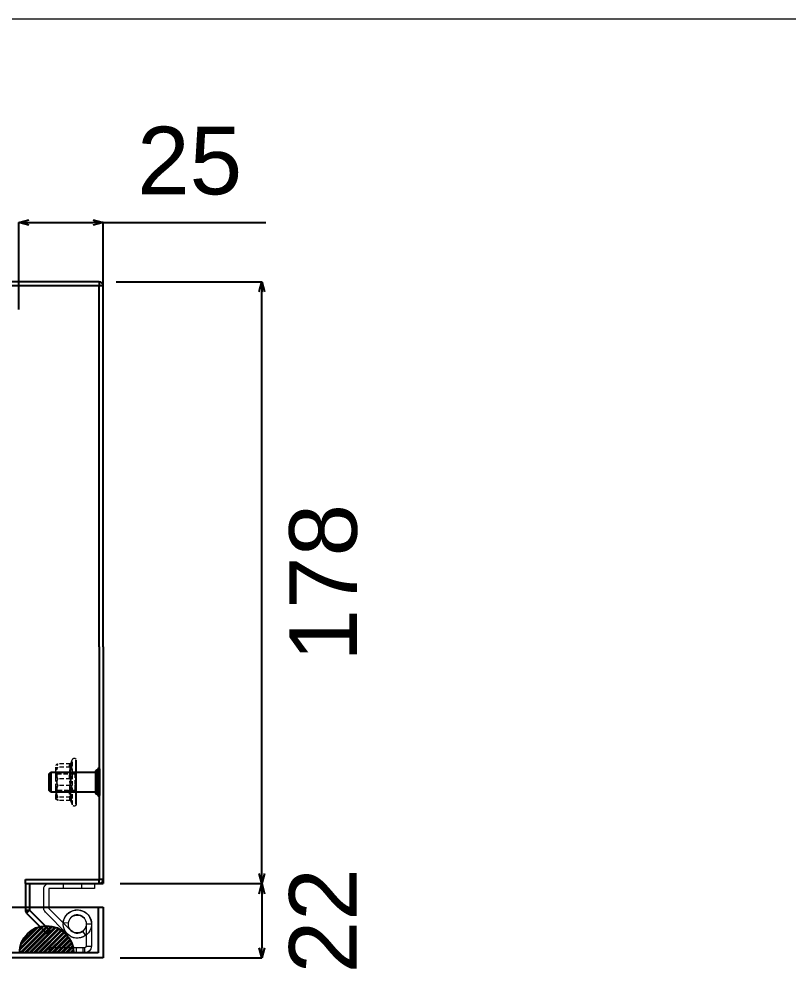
# Model space of a CAD drawing. Header units: millimetres. Extents: x 10153 to 12931, y 5641 to 7614.
# Drawn here: x 11301.7 to 11529.4, y 7293.4 to 7575.3 of the extents above; entities that cross this region are included whole.
import ezdxf
from ezdxf.lldxf.tags import DXFTag

# ---------------------------------------------------------------- set-up
doc = ezdxf.new("R2010")
doc.units = ezdxf.units.MM
doc.linetypes.add('HIDDEN', pattern=[1.905, 1.27, -0.635])
doc.layers.add('FRAME070', color=5, linetype='Continuous')
doc.styles.get("Standard").update_dxf_attribs({"font": 'arial.ttf'})
tags = doc.linetypes.add('CENTER', pattern=[50.8, 31.75, -6.35, 6.35, -6.35]).pattern_tags.tags
tags[10:11] = [DXFTag(74, 4), DXFTag(75, 0), DXFTag(340, '0'), DXFTag(46, 1.0), DXFTag(50, 0.0), DXFTag(44, 0.0), DXFTag(45, 0.0)]
tags[8:9] = [DXFTag(74, 4), DXFTag(75, 0), DXFTag(340, '0'), DXFTag(46, 1.0), DXFTag(50, 0.0), DXFTag(44, 0.0), DXFTag(45, 0.0)]
tags[6:7] = [DXFTag(74, 4), DXFTag(75, 0), DXFTag(340, '0'), DXFTag(46, 1.0), DXFTag(50, 0.0), DXFTag(44, 0.0), DXFTag(45, 0.0)]
tags[4:5] = [DXFTag(74, 4), DXFTag(75, 0), DXFTag(340, '0'), DXFTag(46, 1.0), DXFTag(50, 0.0), DXFTag(44, 0.0), DXFTag(45, 0.0)]
doc.dimstyles.new('pong', dxfattribs={"dimtxt": 20, "dimasz": 3, "dimexe": 0.18, "dimexo": 5, "dimgap": 8, "dimtad": 2, "dimdsep": 46, "dimtxsty": 'Standard', "dimblk": 'OPEN30', "dimcen": 2.5, "dimclrd": 1, "dimclre": 4, "dimclrt": 4, "dimadec": 0, "dimazin": 2, "dimtfac": 1, "dimtmove": 0, "dimatfit": 3, "dimldrblk": 'OPEN30', "dimfxl": 1, "dimtolj": 2, "dimarcsym": 0})

# ---------------------------------------------------------------- blocks, each defined once
blk = doc.blocks.new('A$C178D0ACC')
at = {"color": 7, "linetype": 'Continuous', "lineweight": 13}
blk.add_lwpolyline([(-6.75, 0), (6.75, 0), (6.75, 1.5), (-6.75, 1.5), (-6.75, 7.38), (-0.26, 13.87, -4.510709), (-1.04, 11.72), (-2.53, 11.59, 4.510709), (-1.32, 14.93), (-7.81, 8.44, 0.198912), (-8.25, 7.38), (-8.25, 1.5, 0.414214)], format="xyb", close=True, dxfattribs=at)
at = {"color": 1, "lineweight": 9}
blk.add_lwpolyline([(-2.4, 0), (2.9, 0), (2.9, 1.5), (-2.4, 1.5)], close=True, dxfattribs=at)
blk = doc.blocks.new('A$C0B7E02CE')
at = {"color": 7, "linetype": 'Continuous', "lineweight": 13}
for p, q in [((-2.65, 0), (-4.15, 0)), ((-4.15, 0), (-4.15, -6.55)), ((-2.65, 0), (-2.65, -6.55)), ((-1.56, -2.14), (-2.44, -3.36)), ((-2.65, -6.55), (-4.15, -6.55)), ((-2.15, -7.05), (-2.15, -8.55)), ((-2.15, -7.05), (-1.65, -7.05)), ((-1.65, -7.05), (-1.65, -8.55)), ((-1.65, -7.05), (0.35, -7.05)), ((0.35, -7.05), (0.35, -8.55)), ((0.35, -7.05), (6.35, -7.05)), ((6.35, -7.05), (6.35, -8.55)), ((6.35, -7.05), (8.35, -7.05)), ((8.35, -7.05), (8.35, -8.55)), ((-2.15, -8.55), (-1.65, -8.55)), ((-1.65, -8.55), (0.35, -8.55)), ((0.35, -8.55), (6.35, -8.55)), ((6.35, -8.55), (8.35, -8.55))]:
    blk.add_line(p, q, dxfattribs=at)
for centre, radius, start, end in [((0, 0), 4.15, 234, 180), ((0, 0), 2.65, 234, 180), ((-2.15, -6.55), 2, 180, 270), ((-2.15, -6.55), 0.5, 180, 270)]:
    blk.add_arc(centre, radius, start, end, dxfattribs=at)
blk = doc.blocks.new('A$C310157CF')
at = {"color": 7, "linetype": 'HIDDEN', "lineweight": 0}
for p, q in [((-3.18, 6), (-5, 6)), ((1.76, 6), (-3.18, 6)), ((2.5, 5.65), (-2.5, 5.65)), ((4.93, 6), (1.76, 6)), ((-5.41, 1.72), (-5.41, 5.4)), ((-4.46, 1.72), (-4.46, 5.4)), ((-0.95, 1.72), (-0.95, 5.4)), ((0.95, 1.72), (0.95, 5.4)), ((4.46, 1.72), (4.46, 5.4)), ((5.41, 1.72), (5.41, 5.4)), ((6.71, 1.1), (-6.72, 1.1)), ((-2.5, 0.38), (0.88, 0.38)), ((0.88, 0.38), (2.5, 0.38))]:
    blk.add_line(p, q, dxfattribs=at)
blk.add_line((6.53, 0), (-6.53, 0))
for centre, start, end in [((-6.53, 0.57), 110, 270), ((6.53, 0.57), 270, 70)]:
    blk.add_arc(centre, 0.567, start, end, dxfattribs=at)
for points, knots in [([(-3.18, 6), (-3.79, 5.92), (-4.55, 5.82), (-5.26, 5.47), (-5.41, 5.4)], [0, 0, 0, 0, 0.801462, 1, 1, 1, 1]), ([(-5.41, 5.4), (-5.27, 5.68), (-5.11, 5.99), (-4.95, 6), (-4.93, 6)], [0, 0, 0, 0, 0.896037, 1, 1, 1, 1]), ([(-1.76, 6), (-1.89, 6), (-2.78, 5.98), (-3.7, 5.71), (-4.43, 5.41), (-4.46, 5.4)], [0, 0, 0, 0, 0.148486, 0.965571, 1, 1, 1, 1]), ([(-0.95, 5.4), (-1.6, 5.68), (-2.34, 5.99), (-3.1, 6), (-3.18, 6)], [0, 0, 0, 0, 0.896037, 1, 1, 1, 1]), ([(0.95, 5.4), (0.72, 5.49), (-0.15, 5.84), (-1.07, 5.93), (-1.76, 6)], [0, 0, 0, 0, 0.263253, 1, 1, 1, 1]), ([(1.76, 6), (1.62, 6), (0.73, 5.98), (-0.18, 5.71), (-0.92, 5.41), (-0.95, 5.4)], [0, 0, 0, 0, 0.148486, 0.965571, 1, 1, 1, 1]), ([(0.95, 5.4), (1.6, 5.68), (2.34, 5.99), (3.1, 6), (3.18, 6)], [0, 0, 0, 0, 0.896035, 1, 1, 1, 1]), ([(4.46, 5.4), (4.23, 5.49), (3.36, 5.84), (2.44, 5.93), (1.76, 6)], [0, 0, 0, 0, 0.263254, 1, 1, 1, 1]), ([(3.18, 6), (3.79, 5.92), (4.55, 5.82), (5.26, 5.47), (5.41, 5.4)], [0, 0, 0, 0, 0.801465, 1, 1, 1, 1]), ([(4.93, 6), (4.8, 5.92), (4.64, 5.82), (4.49, 5.47), (4.46, 5.4)], [0, 0, 0, 0, 0.801461, 1, 1, 1, 1]), ([(5.41, 5.4), (5.27, 5.68), (5.11, 5.99), (4.95, 6), (4.93, 6)], [0, 0, 0, 0, 0.896037, 1, 1, 1, 1]), ([(-5.68, 1.34), (-5.68, 1.34), (-5.64, 1.36), (-5.56, 1.4), (-5.48, 1.49), (-5.42, 1.6), (-5.41, 1.68), (-5.41, 1.72)], [0, 0, 0, 0, 0.007907, 0.267532, 0.528602, 0.763814, 1, 1, 1, 1]), ([(-1, 1.34), (-1.18, 1.38), (-2.09, 1.59), (-3.66, 1.74), (-5.04, 1.47), (-5.68, 1.34)], [0, 0, 0, 0, 0.118083, 0.592258, 1, 1, 1, 1]), ([(-5.49, 1.48), (-5.35, 1.57), (-5.07, 1.74), (-4.81, 1.47), (-4.68, 1.34)], [0, 0, 0, 0, 0.500552, 1, 1, 1, 1]), ([(-5.41, 1.72), (-4.67, 1.85), (-3.19, 2.11), (-1.7, 1.85), (-0.95, 1.72)], [0, 0, 0, 0, 0.492149, 1, 1, 1, 1]), ([(-4.46, 1.72), (-4.61, 1.85), (-4.93, 2.11), (-5.25, 1.85), (-5.41, 1.72)], [0, 0, 0, 0, 0.492148, 1, 1, 1, 1]), ([(-4.46, 1.72), (-4.46, 1.68), (-4.47, 1.6), (-4.52, 1.49), (-4.59, 1.4), (-4.65, 1.36), (-4.68, 1.34), (-4.68, 1.34)], [0, 0, 0, 0, 0.236185, 0.471405, 0.732466, 0.992087, 1, 1, 1, 1]), ([(-4.68, 1.34), (-4.46, 1.38), (-3.35, 1.59), (-1.43, 1.74), (0.23, 1.47), (1, 1.34)], [0, 0, 0, 0, 0.118083, 0.592258, 1, 1, 1, 1]), ([(0.95, 1.72), (0.06, 1.85), (-1.74, 2.11), (-3.54, 1.85), (-4.46, 1.72)], [0, 0, 0, 0, 0.492148, 1, 1, 1, 1]), ([(-1, 1.34), (-0.99, 1.34), (-0.99, 1.36), (-0.97, 1.4), (-0.96, 1.49), (-0.95, 1.6), (-0.95, 1.68), (-0.95, 1.72)], [0, 0, 0, 0, 0.007908, 0.267532, 0.528599, 0.763814, 1, 1, 1, 1]), ([(4.68, 1.34), (4.46, 1.38), (3.35, 1.59), (1.43, 1.74), (-0.23, 1.47), (-1, 1.34)], [0, 0, 0, 0, 0.118084, 0.592258, 1, 1, 1, 1]), ([(-0.95, 1.72), (-0.06, 1.85), (1.74, 2.11), (3.54, 1.85), (4.46, 1.72)], [0, 0, 0, 0, 0.492149, 1, 1, 1, 1]), ([(5.41, 1.72), (4.67, 1.85), (3.19, 2.11), (1.7, 1.85), (0.95, 1.72)], [0, 0, 0, 0, 0.492147, 1, 1, 1, 1]), ([(0.95, 1.72), (0.95, 1.68), (0.95, 1.6), (0.96, 1.49), (0.97, 1.4), (0.99, 1.36), (0.99, 1.34), (1, 1.34)], [0, 0, 0, 0, 0.236186, 0.471401, 0.732468, 0.992092, 1, 1, 1, 1]), ([(1, 1.34), (1.18, 1.38), (2.09, 1.59), (3.66, 1.74), (5.04, 1.47), (5.68, 1.34)], [0, 0, 0, 0, 0.118083, 0.592257, 1, 1, 1, 1]), ([(4.46, 1.72), (4.61, 1.85), (4.93, 2.11), (5.25, 1.85), (5.41, 1.72)], [0, 0, 0, 0, 0.492148, 1, 1, 1, 1]), ([(4.68, 1.34), (4.68, 1.34), (4.65, 1.36), (4.59, 1.4), (4.52, 1.49), (4.47, 1.6), (4.46, 1.68), (4.46, 1.72)], [0, 0, 0, 0, 0.007913, 0.267525, 0.5286, 0.763814, 1, 1, 1, 1]), ([(5.68, 1.34), (5.64, 1.38), (5.43, 1.59), (5.09, 1.74), (4.81, 1.47), (4.68, 1.34)], [0, 0, 0, 0, 0.118084, 0.592259, 1, 1, 1, 1]), ([(5.3, 1.62), (5.3, 1.62), (5.32, 1.63), (5.39, 1.6), (5.49, 1.47), (5.51, 1.45)], [0, 0, 0, 0, 0.006763, 0.854115, 1, 1, 1, 1]), ([(5.41, 1.72), (5.41, 1.68), (5.42, 1.6), (5.48, 1.49), (5.56, 1.4), (5.64, 1.36), (5.68, 1.34), (5.68, 1.34)], [0, 0, 0, 0, 0.236186, 0.471402, 0.732454, 0.992093, 1, 1, 1, 1])]:
    blk.add_open_spline(points, degree=3, knots=knots, dxfattribs=at)
for points in [[(-3, 6), (-2.5, 5.65)], [(-2.5, 5.65), (-2.5, 0.38)], [(2.5, 5.65), (3, 6)], [(2.5, 0.38), (2.5, 5.65)], [(-5.34, 1.61), (-6.73, 1.1)], [(-5.52, 1.43), (-5.48, 1.47)], [(-5.35, 1.6), (-5.33, 1.6)], [(-2.5, 0.38), (-3, 0.03)], [(-3, 0.03), (-3, 0)], [(3, 0.03), (2.5, 0.38)], [(3, 0), (3, 0.03)], [(6.73, 1.1), (5.34, 1.61)], [(5.51, 1.45), (5.52, 1.43)]]:
    blk.add_open_spline(points, degree=1, dxfattribs=at)
blk = doc.blocks.new('A$C1EE243DC')
for p, q in [((-14.4, -0.75), (-14.4, 3)), ((-14.99, -2.41), (-14.99, 2.41)), ((-14.4, -3), (-14.4, -0.75))]:
    blk.add_line(p, q)
at = {"color": 0, "linetype": 'ByBlock', "lineweight": -2}
for p, q in [((-1.19, 3.35), (-1.19, 3.37)), ((-1.19, 3.34), (-1.19, 3.35)), ((-1.19, 3.14), (-1.19, 3.34)), ((-1.19, 2.78), (-1.19, 3.14)), ((-0.82, 2.98), (-1.19, 2.98)), ((-0.82, 2.98), (-1.19, 2.98)), ((-0.82, 2.97), (-1.19, 2.97)), ((-0.82, 2.96), (-1.19, 2.96)), ((-0.82, 3.34), (-0.82, 3.37)), ((-0.59, 3.35), (-0.82, 3.35)), ((-0.82, 3.34), (-0.82, 3.14)), ((-0.59, 3.34), (-0.82, 3.34)), ((-0.59, 3.33), (-0.82, 3.33)), ((-0.59, 3.33), (-0.82, 3.33)), ((-0.59, 3.14), (-0.82, 3.14)), ((-0.82, 2.66), (-0.82, 3.14)), ((-0.59, 3.13), (-0.82, 3.13)), ((-0.59, 3.12), (-0.82, 3.12)), ((-0.59, 3.06), (-0.82, 3.06)), ((-0.59, -0.96), (-0.59, 3.8)), ((0, -3.8), (0, 3.8)), ((-0.82, 2.8), (-1.19, 2.8)), ((-0.82, 2.78), (-1.19, 2.78)), ((-0.82, 2.76), (-1.19, 2.76)), ((-1.19, 2.66), (-1.19, 2.75)), ((-0.82, 2.74), (-1.19, 2.74)), ((-1.19, 2.11), (-1.19, 2.66)), ((-0.82, 2.43), (-1.19, 2.43)), ((-0.82, 2.39), (-1.19, 2.39)), ((-0.82, 2.37), (-1.19, 2.37)), ((-0.82, 2.33), (-1.19, 2.33)), ((-1.19, 1.84), (-1.19, 2.11)), ((-1.19, 1.89), (-1.19, 1.81)), ((-0.82, 1.89), (-1.19, 1.89)), ((-0.82, 1.84), (-1.19, 1.84)), ((-0.82, 1.81), (-1.19, 1.81)), ((-1.19, 1.42), (-1.19, 1.76)), ((-0.82, 1.76), (-1.19, 1.76)), ((-1.19, 1.27), (-1.19, 1.42)), ((-1.19, 0.51), (-1.19, 1.27)), ((-0.82, 1.22), (-1.19, 1.22)), ((-0.82, 1.17), (-1.19, 1.17)), ((-0.82, 1.13), (-1.19, 1.13)), ((-0.82, 1.07), (-1.19, 1.07)), ((-1.19, 0.41), (-1.19, 0.51)), ((-1.19, 0.47), (-1.19, 0.37)), ((-0.82, 0.47), (-1.19, 0.47)), ((-0.82, 0.41), (-1.19, 0.41)), ((-1.19, -0.3), (-1.19, 0.41)), ((-0.82, 0.37), (-1.19, 0.37)), ((-0.82, 0.31), (-1.19, 0.31)), ((-0.59, 2.75), (-0.82, 2.75)), ((-0.82, 2.66), (-0.82, 2.39)), ((-0.59, 2.66), (-0.82, 2.66)), ((-0.59, 2.65), (-0.82, 2.65)), ((-0.59, 2.63), (-0.82, 2.63)), ((-0.82, 2.08), (-0.82, 2.39)), ((-0.59, 2.11), (-0.82, 2.11)), ((-0.82, 1.27), (-0.82, 2.11)), ((-0.59, 2.08), (-0.82, 2.08)), ((-0.59, 2.07), (-0.82, 2.07)), ((-0.59, 1.94), (-0.82, 1.94)), ((-0.59, 1.42), (-0.82, 1.42)), ((-0.82, 1.27), (-0.82, 1.17)), ((-0.59, 1.27), (-0.82, 1.27)), ((-0.59, 1.25), (-0.82, 1.25)), ((-0.59, 1.22), (-0.82, 1.22)), ((-0.82, 0.48), (-0.82, 1.07)), ((-0.59, 0.51), (-0.82, 0.51)), ((-0.82, -0.46), (-0.82, 0.51)), ((-0.59, 0.48), (-0.82, 0.48)), ((-0.59, 0.46), (-0.82, 0.46)), ((-0.59, 0.3), (-0.82, 0.3)), ((-1.19, -0.31), (-1.19, -0.3)), ((-1.19, -0.3), (-1.19, -0.37)), ((-0.82, -0.31), (-1.19, -0.31)), ((-0.82, -0.37), (-1.19, -0.37)), ((-1.19, -0.46), (-1.19, -0.37)), ((-0.82, -0.41), (-1.19, -0.41)), ((-1.19, -1.22), (-1.19, -0.46)), ((-0.82, -0.47), (-1.19, -0.47)), ((-0.82, -1.07), (-1.19, -1.07)), ((-0.82, -1.13), (-1.19, -1.13)), ((-0.82, -1.17), (-1.19, -1.17)), ((-1.19, -1.27), (-1.19, -1.22)), ((-0.82, -1.22), (-1.19, -1.22)), ((-1.19, -1.76), (-1.19, -1.25)), ((-0.82, -1.76), (-1.19, -1.76)), ((-0.82, -1.81), (-1.19, -1.81)), ((-1.19, -2.07), (-1.19, -1.81)), ((-0.82, -1.84), (-1.19, -1.84)), ((-0.82, -1.89), (-1.19, -1.89)), ((-1.19, -2.63), (-1.19, -2.07)), ((-0.82, -2.33), (-1.19, -2.33)), ((-0.82, -2.37), (-1.19, -2.37)), ((-0.82, -2.39), (-1.19, -2.39)), ((-0.82, -2.43), (-1.19, -2.43)), ((-1.19, -2.66), (-1.19, -2.63)), ((-1.19, -2.76), (-1.19, -2.65)), ((-0.82, -2.74), (-1.19, -2.74)), ((-0.82, -2.76), (-1.19, -2.76)), ((-1.19, -3.12), (-1.19, -2.76)), ((-0.82, -2.78), (-1.19, -2.78)), ((-0.82, -2.8), (-1.19, -2.8)), ((-0.59, -0.3), (-0.82, -0.3)), ((-0.59, -0.46), (-0.82, -0.46)), ((-0.82, -0.46), (-0.82, -0.51)), ((-0.82, -1.13), (-0.82, -0.48)), ((-0.59, -0.48), (-0.82, -0.48)), ((-0.59, -0.51), (-0.82, -0.51)), ((-0.82, -1.13), (-0.82, -1.22)), ((-0.82, -2.07), (-0.82, -1.22)), ((-0.59, -1.22), (-0.82, -1.22)), ((-0.59, -1.25), (-0.82, -1.25)), ((-0.59, -1.27), (-0.82, -1.27)), ((-0.59, -1.42), (-0.82, -1.42)), ((-0.59, -1.94), (-0.82, -1.94)), ((-0.59, -2.07), (-0.82, -2.07)), ((-0.82, -2.07), (-0.82, -2.11)), ((-0.82, -2.37), (-0.82, -2.08)), ((-0.59, -2.08), (-0.82, -2.08)), ((-0.59, -2.11), (-0.82, -2.11)), ((-0.82, -2.37), (-0.82, -2.63)), ((-0.82, -3.12), (-0.82, -2.63)), ((-0.59, -2.63), (-0.82, -2.63)), ((-0.59, -2.65), (-0.82, -2.65)), ((-0.59, -2.66), (-0.82, -2.66)), ((-0.59, -2.75), (-0.82, -2.75)), ((-0.59, -3.8), (-0.59, -0.96)), ((-0.82, -2.96), (-1.19, -2.96)), ((-0.82, -2.97), (-1.19, -2.97)), ((-0.82, -2.98), (-1.19, -2.98)), ((-0.82, -2.98), (-1.19, -2.98)), ((-1.19, -3.33), (-1.19, -3.12)), ((-1.19, -3.34), (-1.19, -3.33)), ((-1.19, -3.35), (-1.19, -3.37)), ((-0.59, -3.06), (-0.82, -3.06)), ((-0.59, -3.12), (-0.82, -3.12)), ((-0.82, -3.12), (-0.82, -3.33)), ((-0.59, -3.13), (-0.82, -3.13)), ((-0.59, -3.14), (-0.82, -3.14)), ((-0.82, -3.37), (-0.82, -3.33)), ((-0.59, -3.33), (-0.82, -3.33)), ((-0.59, -3.33), (-0.82, -3.33)), ((-0.59, -3.34), (-0.82, -3.34)), ((-0.59, -3.35), (-0.82, -3.35))]:
    blk.add_line(p, q, dxfattribs=at)
for centre, start, end in [((-0.3, 3.8), 0, 180), ((-0.3, -3.8), 180, 0)]:
    blk.add_arc(centre, 0.297, start, end, dxfattribs=at)
for points in [[(-14.99, 2.41), (-14.4, 3)], [(-14.4, 3), (-0.82, 3)], [(-14.4, -3), (-14.99, -2.41)], [(-0.82, -3), (-14.4, -3)]]:
    blk.add_open_spline(points, degree=1)
for points in [[(-1.19, 3.37), (-0.59, 3.73)], [(-0.82, 3.37), (-0.59, 3.37)], [(0, 3.8), (0.01, 3.8)], [(-0.59, -3.74), (-1.19, -3.37)], [(-0.59, -3.37), (-0.82, -3.37)], [(0.01, -3.8), (0, -3.8)]]:
    blk.add_open_spline(points, degree=1, dxfattribs=at)
for points, knots in [([(-1.19, 3.35), (-1.08, 3.42), (-0.88, 3.55), (-0.68, 3.67), (-0.59, 3.72)], [0, 0, 0, 0, 0.559493, 1, 1, 1, 1]), ([(-0.59, 3.7), (-0.68, 3.65), (-0.88, 3.53), (-1.08, 3.4), (-1.19, 3.33)], [0, 0, 0, 0, 0.440507, 1, 1, 1, 1]), ([(-0.59, 3.69), (-0.78, 3.58), (-0.98, 3.46), (-1.18, 3.34), (-1.19, 3.34)], [0, 0, 0, 0, 0.950163, 1, 1, 1, 1]), ([(-1.19, 3.33), (-1.07, 3.4), (-0.87, 3.52), (-0.67, 3.64), (-0.59, 3.68)], [0, 0, 0, 0, 0.625372, 1, 1, 1, 1]), ([(-1.19, 3.14), (-1.18, 3.14), (-0.98, 3.26), (-0.78, 3.38), (-0.59, 3.5)], [0, 0, 0, 0, 0.049832, 1, 1, 1, 1]), ([(-0.59, 3.48), (-0.67, 3.43), (-0.87, 3.31), (-1.07, 3.19), (-1.19, 3.12)], [0, 0, 0, 0, 0.374629, 1, 1, 1, 1]), ([(-0.59, 3.45), (-0.67, 3.41), (-0.87, 3.3), (-1.07, 3.19), (-1.19, 3.13)], [0, 0, 0, 0, 0.374627, 1, 1, 1, 1]), ([(-1.19, 3.06), (-1.07, 3.12), (-0.87, 3.23), (-0.67, 3.33), (-0.59, 3.37)], [0, 0, 0, 0, 0.625372, 1, 1, 1, 1]), ([(-1.19, 2.75), (-1.07, 2.82), (-0.87, 2.93), (-0.67, 3.04), (-0.59, 3.08)], [0, 0, 0, 0, 0.625373, 1, 1, 1, 1]), ([(-0.59, 2.96), (-0.67, 2.92), (-0.87, 2.82), (-1.07, 2.71), (-1.19, 2.65)], [0, 0, 0, 0, 0.374626, 1, 1, 1, 1]), ([(-0.59, 2.92), (-0.67, 2.89), (-0.87, 2.8), (-1.07, 2.71), (-1.19, 2.66)], [0, 0, 0, 0, 0.374627, 1, 1, 1, 1]), ([(-1.19, 2.63), (-1.07, 2.68), (-0.87, 2.77), (-0.67, 2.85), (-0.59, 2.89)], [0, 0, 0, 0, 0.625374, 1, 1, 1, 1]), ([(-1.19, 2.11), (-1.07, 2.16), (-0.87, 2.25), (-0.67, 2.34), (-0.59, 2.37)], [0, 0, 0, 0, 0.625373, 1, 1, 1, 1]), ([(-0.59, 2.33), (-0.67, 2.3), (-0.87, 2.21), (-1.07, 2.12), (-1.19, 2.07)], [0, 0, 0, 0, 0.374627, 1, 1, 1, 1]), ([(-0.59, 2.28), (-0.67, 2.25), (-0.87, 2.19), (-1.07, 2.12), (-1.19, 2.08)], [0, 0, 0, 0, 0.374628, 1, 1, 1, 1]), ([(-1.19, 1.94), (-1.07, 1.98), (-0.87, 2.03), (-0.67, 2.09), (-0.59, 2.11)], [0, 0, 0, 0, 0.625373, 1, 1, 1, 1]), ([(-1.19, 1.42), (-1.07, 1.46), (-0.87, 1.52), (-0.67, 1.58), (-0.59, 1.61)], [0, 0, 0, 0, 0.625375, 1, 1, 1, 1]), ([(-0.59, 1.43), (-0.67, 1.4), (-0.87, 1.35), (-1.07, 1.29), (-1.19, 1.25)], [0, 0, 0, 0, 0.374626, 1, 1, 1, 1]), ([(-0.59, 1.37), (-0.67, 1.35), (-0.87, 1.32), (-1.07, 1.29), (-1.19, 1.27)], [0, 0, 0, 0, 0.374623, 1, 1, 1, 1]), ([(-1.19, 1.22), (-1.08, 1.24), (-0.88, 1.27), (-0.68, 1.3), (-0.59, 1.31)], [0, 0, 0, 0, 0.559496, 1, 1, 1, 1]), ([(-1.19, 0.51), (-1.07, 0.53), (-0.87, 0.57), (-0.67, 0.6), (-0.59, 0.61)], [0, 0, 0, 0, 0.625376, 1, 1, 1, 1]), ([(-0.59, 0.56), (-0.68, 0.54), (-0.88, 0.51), (-1.08, 0.48), (-1.19, 0.46)], [0, 0, 0, 0, 0.440504, 1, 1, 1, 1]), ([(-0.59, 0.49), (-0.78, 0.49), (-0.98, 0.48), (-1.18, 0.48), (-1.19, 0.48)], [0, 0, 0, 0, 0.950166, 1, 1, 1, 1]), ([(-1.19, 0.3), (-1.08, 0.3), (-0.88, 0.3), (-0.68, 0.29), (-0.59, 0.29)], [0, 0, 0, 0, 0.559496, 1, 1, 1, 1]), ([(-1.19, -0.3), (-1.18, -0.3), (-0.98, -0.3), (-0.78, -0.3), (-0.59, -0.29)], [0, 0, 0, 0, 0.049834, 1, 1, 1, 1]), ([(-0.59, -0.56), (-0.78, -0.53), (-0.98, -0.49), (-1.18, -0.46), (-1.19, -0.46)], [0, 0, 0, 0, 0.950161, 1, 1, 1, 1]), ([(-0.59, -0.49), (-0.68, -0.49), (-0.88, -0.49), (-1.08, -0.48), (-1.19, -0.48)], [0, 0, 0, 0, 0.440504, 1, 1, 1, 1]), ([(-1.19, -0.51), (-1.07, -0.53), (-0.87, -0.57), (-0.67, -0.6), (-0.59, -0.61)], [0, 0, 0, 0, 0.625377, 1, 1, 1, 1]), ([(-1.19, -1.22), (-1.18, -1.22), (-0.98, -1.25), (-0.78, -1.28), (-0.59, -1.31)], [0, 0, 0, 0, 0.049837, 1, 1, 1, 1]), ([(-0.59, -1.43), (-0.67, -1.4), (-0.87, -1.35), (-1.07, -1.29), (-1.19, -1.25)], [0, 0, 0, 0, 0.374627, 1, 1, 1, 1]), ([(-0.59, -1.37), (-0.67, -1.35), (-0.87, -1.32), (-1.07, -1.29), (-1.19, -1.27)], [0, 0, 0, 0, 0.374623, 1, 1, 1, 1]), ([(-1.19, -1.42), (-1.07, -1.46), (-0.87, -1.52), (-0.67, -1.58), (-0.59, -1.61)], [0, 0, 0, 0, 0.625378, 1, 1, 1, 1]), ([(-1.19, -1.94), (-1.07, -1.98), (-0.87, -2.03), (-0.67, -2.09), (-0.59, -2.11)], [0, 0, 0, 0, 0.625373, 1, 1, 1, 1]), ([(-0.59, -2.33), (-0.67, -2.3), (-0.87, -2.21), (-1.07, -2.12), (-1.19, -2.07)], [0, 0, 0, 0, 0.374627, 1, 1, 1, 1]), ([(-0.59, -2.28), (-0.67, -2.25), (-0.87, -2.19), (-1.07, -2.12), (-1.19, -2.08)], [0, 0, 0, 0, 0.374625, 1, 1, 1, 1]), ([(-1.19, -2.11), (-1.07, -2.16), (-0.87, -2.25), (-0.67, -2.34), (-0.59, -2.37)], [0, 0, 0, 0, 0.625373, 1, 1, 1, 1]), ([(-1.19, -2.63), (-1.07, -2.68), (-0.87, -2.77), (-0.67, -2.85), (-0.59, -2.89)], [0, 0, 0, 0, 0.625373, 1, 1, 1, 1]), ([(-0.59, -2.96), (-0.67, -2.92), (-0.87, -2.82), (-1.07, -2.71), (-1.19, -2.65)], [0, 0, 0, 0, 0.374628, 1, 1, 1, 1]), ([(-0.59, -2.92), (-0.67, -2.89), (-0.87, -2.8), (-1.07, -2.71), (-1.19, -2.66)], [0, 0, 0, 0, 0.374623, 1, 1, 1, 1]), ([(-1.19, -2.75), (-1.07, -2.82), (-0.87, -2.93), (-0.67, -3.04), (-0.59, -3.08)], [0, 0, 0, 0, 0.625376, 1, 1, 1, 1]), ([(-1.19, -3.06), (-1.07, -3.12), (-0.87, -3.23), (-0.67, -3.33), (-0.59, -3.37)], [0, 0, 0, 0, 0.625374, 1, 1, 1, 1]), ([(-0.59, -3.48), (-0.67, -3.43), (-0.87, -3.31), (-1.07, -3.19), (-1.19, -3.12)], [0, 0, 0, 0, 0.374626, 1, 1, 1, 1]), ([(-0.59, -3.45), (-0.67, -3.41), (-0.87, -3.3), (-1.07, -3.19), (-1.19, -3.13)], [0, 0, 0, 0, 0.374629, 1, 1, 1, 1]), ([(-1.19, -3.14), (-1.08, -3.21), (-0.88, -3.32), (-0.68, -3.44), (-0.59, -3.5)], [0, 0, 0, 0, 0.559499, 1, 1, 1, 1]), ([(-1.19, -3.33), (-1.07, -3.4), (-0.87, -3.52), (-0.67, -3.64), (-0.59, -3.68)], [0, 0, 0, 0, 0.625375, 1, 1, 1, 1]), ([(-0.59, -3.7), (-0.78, -3.59), (-0.98, -3.46), (-1.18, -3.34), (-1.19, -3.33)], [0, 0, 0, 0, 0.950171, 1, 1, 1, 1]), ([(-0.59, -3.69), (-0.68, -3.64), (-0.88, -3.52), (-1.08, -3.4), (-1.19, -3.34)], [0, 0, 0, 0, 0.440507, 1, 1, 1, 1]), ([(-1.19, -3.35), (-1.18, -3.36), (-0.98, -3.48), (-0.78, -3.61), (-0.59, -3.72)], [0, 0, 0, 0, 0.049829, 1, 1, 1, 1])]:
    blk.add_open_spline(points, degree=3, knots=knots, dxfattribs=at)
at = {"xscale": -1, "rotation": 90}
blk.add_blockref('A$C310157CF', (-6.99, 0), dxfattribs=at)
blk = doc.blocks.new('_Open30')
at = {"color": 0, "linetype": 'ByBlock', "lineweight": -2}
for p, q in [((-1, 0.268), (0, 0)), ((0, 0), (-1, -0.268)), ((0, 0), (-1, 0))]:
    blk.add_line(p, q, dxfattribs=at)
blk = doc.blocks.new('*D3432')
at = {"color": 4, "linetype": 'CENTER', "lineweight": -2}
for p, q in [((11301.56, 7489.38), (11301.56, 7515.12)), ((11326.56, 7489.38), (11326.56, 7515.12))]:
    blk.add_line(p, q, dxfattribs=at)
at = {"color": 1, "lineweight": -2}
for p, q in [((11304.56, 7515.12), (11323.56, 7515.12)), ((11326.56, 7515.12), (11374.7, 7515.12))]:
    blk.add_line(p, q, dxfattribs=at)
at = {"layer": 'DEFPOINTS', "color": 0}
for p in [(11326.56, 7515.12), (11301.56, 7484.38), (11326.56, 7484.38)]:
    blk.add_point(p, dxfattribs=at)
at = {"color": 1, "lineweight": -2, "xscale": 3, "yscale": 3, "zscale": 3, "rotation": 180}
blk.add_blockref('_Open30', (11301.56, 7515.12), dxfattribs=at)
at = {"color": 1, "lineweight": -2, "xscale": 3, "yscale": 3, "zscale": 3}
blk.add_blockref('_Open30', (11326.56, 7515.12), dxfattribs=at)
at = {"color": 4, "insert": (11352.13, 7533.33), "char_height": 20, "attachment_point": 5}
blk.add_mtext('\\A2;25', dxfattribs=at)
blk = doc.blocks.new('*D3435')
at = {"color": 4, "linetype": 'CENTER', "lineweight": -2}
for p, q in [((11330.36, 7497.58), (11373.52, 7497.58)), ((11331.56, 7319.58), (11373.52, 7319.58))]:
    blk.add_line(p, q, dxfattribs=at)
at = {"color": 1, "lineweight": -2}
blk.add_line((11373.52, 7322.58), (11373.52, 7494.58), dxfattribs=at)
at = {"layer": 'DEFPOINTS', "color": 0}
for p in [(11325.36, 7497.58), (11373.52, 7497.58), (11326.56, 7319.58)]:
    blk.add_point(p, dxfattribs=at)
at = {"color": 1, "lineweight": -2, "xscale": 3, "yscale": 3, "zscale": 3}
for p, rotation in [((11373.52, 7497.58), 90), ((11373.52, 7319.58), 270)]:
    blk.add_blockref('_Open30', p, dxfattribs=dict(at, rotation=rotation))
at = {"color": 4, "insert": (11391.73, 7408.58), "char_height": 20, "attachment_point": 5, "rotation": 90}
blk.add_mtext('\\A2;178', dxfattribs=at)
blk = doc.blocks.new('*D3436')
at = {"color": 4, "linetype": 'CENTER', "lineweight": -2}
for p, q in [((11331.56, 7319.58), (11373.52, 7319.58)), ((11331.56, 7297.58), (11373.52, 7297.58))]:
    blk.add_line(p, q, dxfattribs=at)
at = {"color": 1, "lineweight": -2}
blk.add_line((11373.52, 7316.58), (11373.52, 7300.58), dxfattribs=at)
at = {"layer": 'DEFPOINTS', "color": 0}
for p in [(11326.56, 7319.58), (11326.56, 7297.58), (11373.52, 7297.58)]:
    blk.add_point(p, dxfattribs=at)
at = {"color": 1, "lineweight": -2, "xscale": 3, "yscale": 3, "zscale": 3}
for p, rotation in [((11373.52, 7319.58), 90), ((11373.52, 7297.58), 270)]:
    blk.add_blockref('_Open30', p, dxfattribs=dict(at, rotation=rotation))
at = {"color": 4, "insert": (11391.56, 7308.58), "char_height": 20, "attachment_point": 5, "rotation": 90}
blk.add_mtext('\\A2;22', dxfattribs=at)

msp = doc.modelspace()

# ---------------------------------------------------------------- hatches: boundary and pattern name
h = msp.add_hatch()
h.set_pattern_fill('ANSI32', color=3, scale=0.1)
h.set_pattern_definition([(45, (8102.3899, -127.4879), (-0.67351921, 0.67351921), []), (45, (8102.8389, -127.4879), (-0.67351921, 0.67351921), [])])
edge = h.paths.add_edge_path()
edge.add_line((11317.795, 7299.083), (11301.795, 7299.083))
edge.add_arc((11309.795, 7299.083), 8, 0, 180, ccw=False)

# ---------------------------------------------------------------- linework, layer by layer
at = {"color": 7, "linetype": 'Continuous', "lineweight": 25}
for p, q in [((11325.357, 7497.583), (10977.757, 7497.583)), ((11325.357, 7496.383), (10977.757, 7496.383)), ((11325.357, 7497.583), (11325.357, 7496.383)), ((11326.557, 7496.383), (11325.357, 7496.383)), ((11325.357, 7389.583), (11325.357, 7496.383)), ((11326.557, 7389.583), (11326.557, 7496.383)), ((11325.357, 7389.583), (11325.357, 7320.783)), ((11326.557, 7389.583), (11326.557, 7319.583)), ((11303.557, 7319.583), (11303.557, 7320.783)), ((11303.557, 7320.783), (11325.157, 7320.783)), ((11325.357, 7320.783), (11325.157, 7320.783)), ((11326.557, 7320.783), (11325.357, 7320.783)), ((11325.357, 7319.583), (11325.357, 7320.783)), ((11303.557, 7319.583), (11326.557, 7319.583)), ((11303.557, 7319.583), (11303.557, 7311.68)), ((11304.757, 7319.583), (11304.757, 7311.68)), ((11303.557, 7311.68), (11304.757, 7311.68)), ((11303.909, 7310.831), (11304.757, 7311.68)), ((11303.909, 7310.831), (11308.83, 7305.91)), ((11304.757, 7311.68), (11309.678, 7306.759)), ((11308.83, 7305.91), (11309.678, 7306.759)), ((11309.678, 7306.759), (11310.77, 7305.667)), ((11308.83, 7305.91), (11309.921, 7304.819)), ((11309.921, 7304.819), (11310.77, 7305.667))]:
    msp.add_line(p, q, dxfattribs=at)
at = {"color": 2}
for p, q in [((10976.557, 7312.583), (11326.557, 7312.583)), ((10978.057, 7312.583), (11325.057, 7312.583)), ((11325.057, 7312.583), (11325.057, 7299.083)), ((11326.557, 7312.583), (11326.557, 7297.583)), ((11325.057, 7299.083), (10978.057, 7299.083)), ((11326.557, 7297.583), (10976.557, 7297.583))]:
    msp.add_line(p, q, dxfattribs=at)
at = {"color": 3}
msp.add_lwpolyline([(11317.795, 7299.083), (11301.795, 7299.083, -1)], format="xyb", close=True, dxfattribs=at)
at = {"color": 7, "linetype": 'Continuous', "lineweight": 25}
for centre, start, end in [((11325.357, 7496.383), 0, 90), ((11325.357, 7320.783), 270, 0), ((11304.757, 7311.68), 180, 225)]:
    msp.add_arc(centre, 1.2, start, end, dxfattribs=at)
at = {"layer": 'FRAME070', "lineweight": 9}
msp.add_line((12890.906, 7575.314), (10188.33, 7575.314), dxfattribs=at)
msp.add_line((12890.906, 7575.314), (10188.33, 7575.314), dxfattribs=at)

# ---------------------------------------------------------------- block references
at = {"color": 2}
msp.add_blockref('A$C1EE243DC', (11325.557, 7349.583), dxfattribs=at)
at = {"color": 2, "lineweight": 9, "xscale": -1, "rotation": 180}
msp.add_blockref('A$C178D0ACC', (11317.258, 7319.583), dxfattribs=at)
at = {"color": 2, "xscale": -1}
msp.add_blockref('A$C0B7E02CE', (11318.907, 7307.623), dxfattribs=at)

# ---------------------------------------------------------------- dimensions: what is measured, and where the dimension line sits
at = {"color": 2}
dim = msp.add_linear_dim(base=(11326.557, 7515.122), p1=(11301.557, 7484.383), p2=(11326.557, 7484.383), dimstyle='pong', dxfattribs=at)
dim.commit()
dim.dimension.update_dxf_attribs({"geometry": '*D3432', "text_midpoint": (11352.127, 7533.334)})
dim = msp.add_linear_dim(base=(11373.517, 7497.583), p1=(11326.557, 7319.583), p2=(11325.357, 7497.583), angle=90, dimstyle='pong', dxfattribs=at)
dim.commit()
dim.dimension.update_dxf_attribs({"geometry": '*D3435', "text_midpoint": (11391.728, 7408.583)})
dim = msp.add_linear_dim(base=(11373.517, 7297.583), p1=(11326.557, 7319.583), p2=(11326.557, 7297.583), angle=90, dimstyle='pong', dxfattribs=at)
dim.commit()
dim.dimension.update_dxf_attribs({"geometry": '*D3436', "text_midpoint": (11373.517, 7308.583), "dimtype": 160})

doc.saveas('drawing.dxf')
